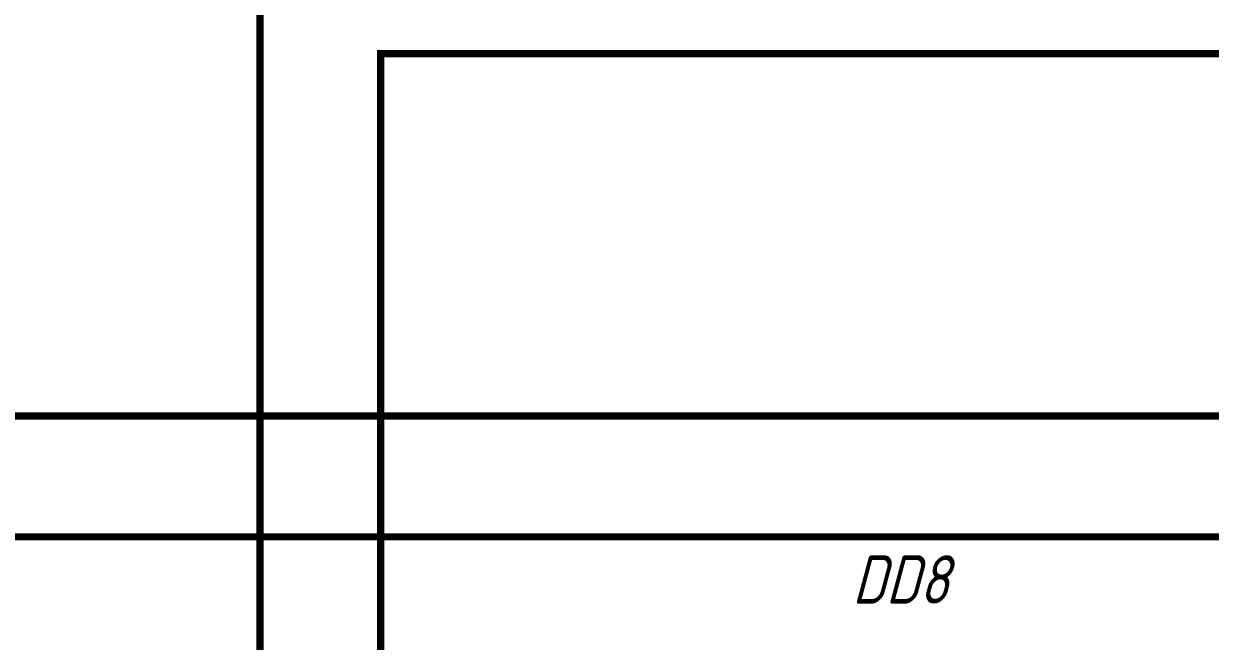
# Model space of a CAD drawing. Extents: x 260 to 1101, y 70 to 664.
# Drawn here: x 866.74 to 915.89, y 347.46 to 373.03 of the extents above; entities that cross this region are included whole.
import ezdxf

# ---------------------------------------------------------------- set-up
doc = ezdxf.new("R2010")
doc.units = 0
doc.header["$MEASUREMENT"] = 0
doc.layers.add('Sheet', color=255, linetype='CONTINUOUS')
doc.styles.add('GOST type A0', font='', dxfattribs={"oblique": 15, "height": 3.5})
doc.styles.get('GOST type A0').set_extended_font_data('GOST type A')

msp = doc.modelspace()

# ---------------------------------------------------------------- linework, layer by layer
at = {"layer": 'Sheet', "const_width": 0.3}
for points in [[(919.006, 336.776), (924.006, 336.776), (924.006, 351.782), (666.582, 351.782), (666.582, 411.772), (619.097, 411.772)], [(919.006, 331.775), (926.49, 331.775), (926.49, 356.783), (661.582, 356.783), (661.582, 406.77), (619.097, 406.77)], [(963.975, 386.794), (924.006, 386.794), (924.006, 376.791), (876.521, 376.791), (876.521, 326.773), (886.49, 326.773)], [(963.975, 371.789), (881.521, 371.789), (881.521, 321.771), (886.49, 321.771)]]:
    msp.add_lwpolyline(points, dxfattribs=at)

# ---------------------------------------------------------------- texts
at = {"layer": 'Sheet', "style": 'GOST type A0', "oblique": 15}
msp.add_text('DD8', height=2, dxfattribs=at).set_placement((901.055, 349.017))

doc.saveas('drawing.dxf')
